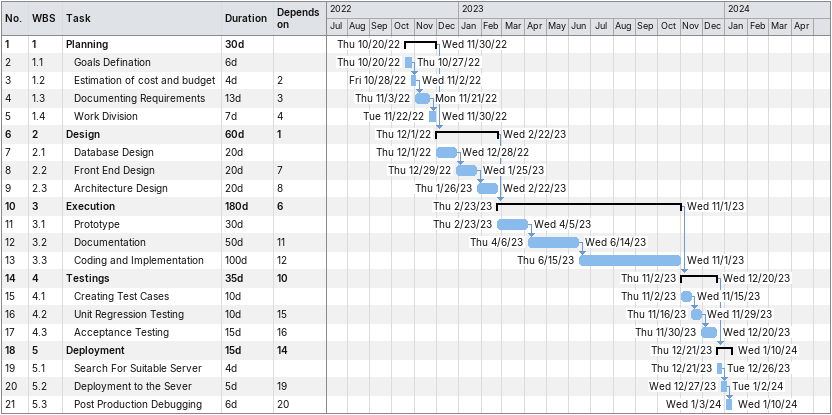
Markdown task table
| ID | WBS | Task | Duration | Start | Finish | Predecessors |
|---|---|---|---|---|---|---|
| 1 | 1 | **Planning** | 30d | 2022-10-20 | 2022-11-30 |  |
| 2 | 1.1 | Goals Defination | 6d | 2022-10-20 | 2022-10-27 |  |
| 3 | 1.2 | Estimation of cost and budget | 4d | 2022-10-28 | 2022-11-02 | 2 |
| 4 | 1.3 | Documenting Requirements | 13d | 2022-11-03 | 2022-11-21 | 3 |
| 5 | 1.4 | Work Division | 7d | 2022-11-22 | 2022-11-30 | 4 |
| 6 | 2 | **Design** | 60d | 2022-12-01 | 2023-02-22 | 1 |
| 7 | 2.1 | Database Design | 20d | 2022-12-01 | 2022-12-28 |  |
| 8 | 2.2 | Front End Design | 20d | 2022-12-29 | 2023-01-25 | 7 |
| 9 | 2.3 | Architecture Design | 20d | 2023-01-26 | 2023-02-22 | 8 |
| 10 | 3 | **Execution** | 180d | 2023-02-23 | 2023-11-01 | 6 |
| 11 | 3.1 | Prototype | 30d | 2023-02-23 | 2023-04-05 |  |
| 12 | 3.2 | Documentation | 50d | 2023-04-06 | 2023-06-14 | 11 |
| 13 | 3.3 | Coding and Implementation | 100d | 2023-06-15 | 2023-11-01 | 12 |
| 14 | 4 | **Testings** | 35d | 2023-11-02 | 2023-12-20 | 10 |
| 15 | 4.1 | Creating Test Cases | 10d | 2023-11-02 | 2023-11-15 |  |
| 16 | 4.2 | Unit Regression Testing | 10d | 2023-11-16 | 2023-11-29 | 15 |
| 17 | 4.3 | Acceptance Testing | 15d | 2023-11-30 | 2023-12-20 | 16 |
| 18 | 5 | **Deployment** | 15d | 2023-12-21 | 2024-01-10 | 14 |
| 19 | 5.1 | Search For Suitable Server | 4d | 2023-12-21 | 2023-12-26 |  |
| 20 | 5.2 | Deployment to the Sever | 5d | 2023-12-27 | 2024-01-02 | 19 |
| 21 | 5.3 | Post Production Debugging | 6d | 2024-01-03 | 2024-01-10 | 20 |
